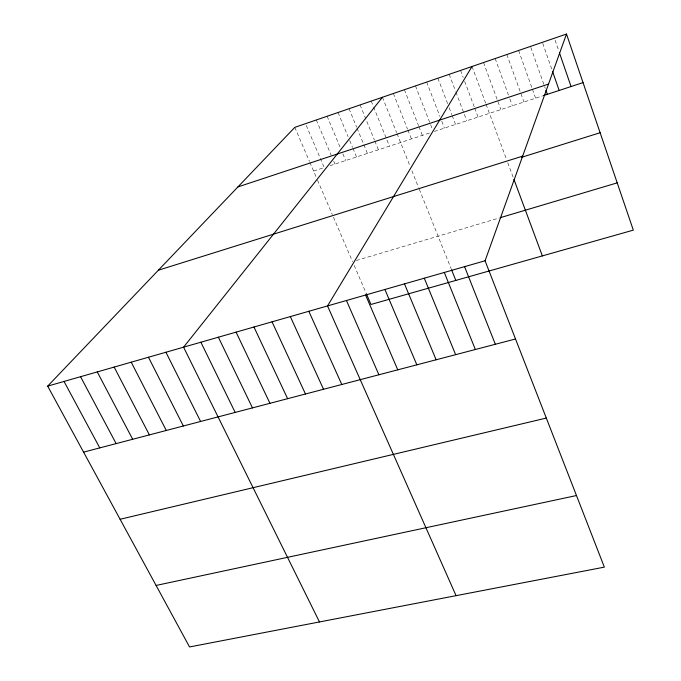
<?xml version="1.0" encoding="UTF-8"?>
<svg xmlns="http://www.w3.org/2000/svg" width="681" height="681" viewBox="0 0 681 681"><rect width="100%" height="100%" fill="white"/><g stroke="black" fill="none" stroke-linecap="round" stroke-linejoin="round"><path stroke-width="0.51" stroke-dasharray="3.4 2.55" d="M313.609 171.076L324.233 167.586L305.931 124.649M330.064 165.67L430.349 132.744M434.359 131.424L542.459 95.927M356.35 260.5L499.147 218.005M294.805 127.356L309.429 161.354M309.846 162.325L316.359 177.477M317.542 180.218L332.285 214.506M333.452 217.213L352.545 261.632M354.205 265.479L366.506 294.098M316.29 119.975L331.204 155.251M333.69 161.133L334.933 164.07M327.127 116.255L340.449 148.024M342.866 153.795L345.693 160.537M338.048 112.501L348.085 136.677M349.693 140.541L352.511 147.309M352.911 148.279L356.521 156.979M349.03 108.73L356.631 127.185M357.031 128.156L363.433 143.691M363.824 144.661L367.425 153.404M360.087 104.934L374.422 140.048M374.822 141.018L378.398 149.794M371.222 101.111L373.205 106.006M373.597 106.985L389.447 146.168M382.424 97.264L396.623 132.684M397.014 133.663L409.996 166.07M411.877 170.752L418.568 187.454M419.309 189.309L451.137 268.74M393.371 93.501L407.502 129.075M407.893 130.062L411.426 138.958M404.395 89.722L418.534 125.653M418.917 126.623L422.356 135.366M415.487 85.908L432.597 129.807M426.646 82.078L439.883 116.366M441.773 121.261L444.421 128.122M437.883 78.221L447.664 103.801M449.171 107.734L451.801 114.621M452.175 115.608L455.563 124.461M449.188 74.331L455.546 91.135M455.921 92.122L466.774 120.784M460.569 70.424L463.174 77.37M464.663 81.345L474.342 107.147M474.717 108.143L478.062 117.072M472.027 66.491L485.723 103.376M486.089 104.372L506.681 159.831M507.762 162.725L513.202 177.392M483.561 62.533L500.858 109.59M495.172 58.54L508.426 94.982M509.856 98.915L512.367 105.81M506.86 54.531L523.953 102.005M518.624 50.488L532.074 88.241M532.431 89.237L535.615 98.183M530.822 47.415L545.243 88.334M542.748 43.329L551.831 69.394M555.083 40.17L558.48 50.036"/><path stroke-width="1.02" d="M485.068 260.78L566.49 34.05L294.805 127.356L47.679 386.127L189.548 646.95L604.353 567.137L485.068 260.78L47.679 386.127M472.027 66.491L327.527 305.931L456.074 595.671M382.424 97.264L183.572 347.182L319.474 621.949M237.933 186.909L548.528 84.069M543.438 95.612L583.038 82.605M158.384 270.212L522.642 156.145M521.578 157.302L600.123 132.727M500.143 217.707L617.207 182.866M83.584 452.133L515.517 338.985M120.103 519.271L546.307 418.066M156.094 585.447L576.475 495.538M64.031 381.445L99.775 447.885M80.554 376.704L116.136 443.603M97.264 371.92L132.676 439.271M114.153 367.085L149.386 434.895M131.22 362.19L166.283 430.469M148.475 357.244L183.351 426M165.926 352.239L200.614 421.479M200.886 342.228L235.166 412.422M218.38 337.206L252.464 407.893M236.077 332.141L269.948 403.314M253.962 327.008L287.62 398.683M272.051 321.832L305.48 394.01M290.336 316.588L323.535 389.277M308.825 311.285L341.785 384.493M346.442 300.508L378.9 374.771M366.506 294.098L370.966 304.467L633.321 230.135L566.49 34.05M365.569 295.026L397.764 369.834M384.91 289.485L416.84 364.837M404.48 283.875L436.129 359.781M424.28 278.197L455.64 354.673M444.31 272.46L475.372 349.506M451.529 269.719L455.827 280.427M464.57 266.654L495.334 344.28M513.925 179.341L542.357 255.911M545.949 90.335L547.354 94.327M552.529 71.394L559.169 90.445M559.501 52.999L571.061 86.538"/></g></svg>
